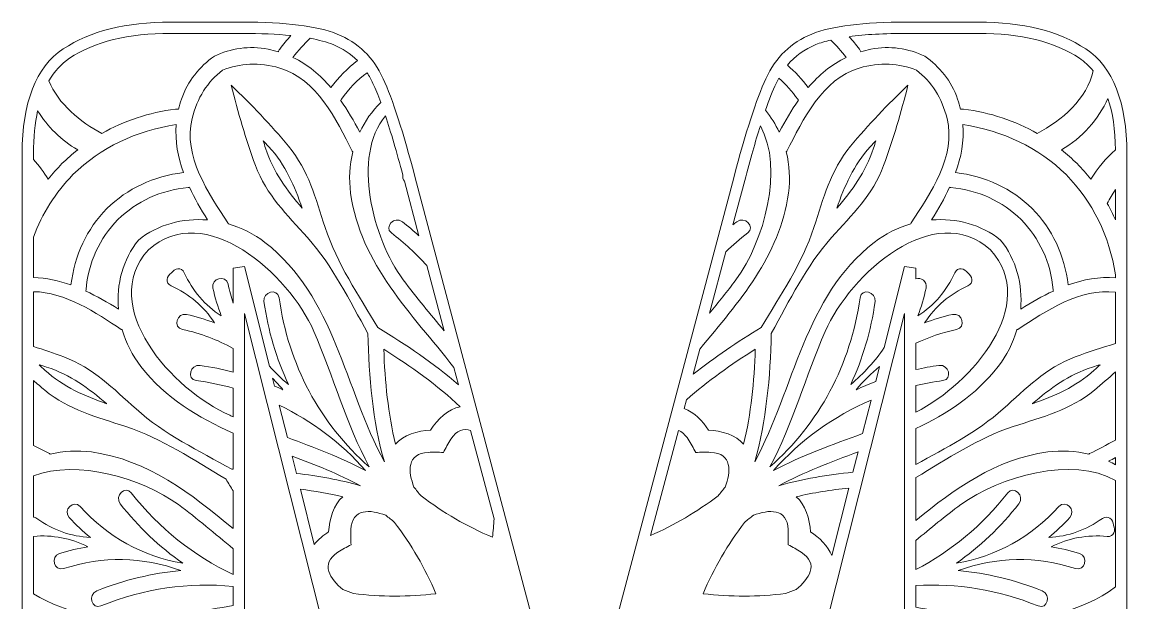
# Model space of a CAD drawing. Extents: x -703 to 2528, y -2539 to -41.
# Drawn here: x 54.6 to 445.4, y -1289.7 to -1084.1 of the extents above; entities that cross this region are included whole.
import ezdxf

# ---------------------------------------------------------------- set-up
doc = ezdxf.new("R2010")
doc.units = 0
doc.header["$MEASUREMENT"] = 0
doc.layers.add('Layer 1', color=7, linetype='Continuous', lineweight=0)

msp = doc.modelspace()

# ---------------------------------------------------------------- linework, layer by layer
at = {"layer": 'Layer 1'}
for points, knots in [([(430.86, -1093.55), (421.43, -1087.25), (408.64, -1084.05), (392.8, -1084.05), (392.8, -1084.05), (367.64, -1084.05), (367.64, -1084.05), (352.11, -1084.05), (341.08, -1085.44), (333.92, -1088.29), (326.64, -1091.21), (321.16, -1096.53), (317.67, -1104.09), (314.36, -1111.28), (310.54, -1123.08), (306.34, -1139.16), (306.34, -1139.16), (250, -1351.55), (250, -1351.55), (250, -1351.55), (193.66, -1139.16), (193.66, -1139.16), (189.45, -1123.05), (185.64, -1111.25), (182.33, -1104.09), (178.84, -1096.53), (173.38, -1091.21), (166.08, -1088.29), (158.92, -1085.44), (147.91, -1084.05), (132.37, -1084.05), (132.37, -1084.05), (107.2, -1084.05), (107.2, -1084.05), (91.37, -1084.05), (78.57, -1087.25), (69.15, -1093.55), (59.48, -1100.03), (54.59, -1112.51), (54.59, -1130.64), (54.59, -1130.64), (54.59, -1447.99), (54.59, -1447.99), (54.59, -1463.94), (58.25, -1476.04), (65.5, -1483.95), (72.79, -1491.91), (82.32, -1495.95), (93.78, -1495.95), (105.64, -1495.95), (115.29, -1491.86), (122.5, -1483.79), (129.65, -1475.79), (133.26, -1463.74), (133.26, -1447.99), (133.26, -1447.99), (133.26, -1187.28), (133.26, -1187.28), (133.26, -1187.28), (193.62, -1427.14), (193.62, -1427.14), (193.62, -1427.14), (193.63, -1427.15), (193.63, -1427.15), (195.84, -1435.64), (198, -1443.79), (200.05, -1451.38), (202.18, -1459.26), (205.16, -1466.55), (208.87, -1473.05), (212.66, -1479.7), (218.04, -1485.22), (224.87, -1489.49), (231.72, -1493.78), (240.18, -1495.95), (250, -1495.95), (263.03, -1495.95), (273.42, -1492.55), (280.89, -1485.86), (288.22, -1479.28), (293.34, -1471.86), (296.08, -1463.82), (298.72, -1456.07), (302.18, -1443.73), (306.39, -1427.14), (306.39, -1427.14), (366.73, -1187.28), (366.73, -1187.28), (366.73, -1187.28), (366.73, -1447.99), (366.73, -1447.99), (366.73, -1463.75), (370.41, -1475.8), (377.65, -1483.8), (384.93, -1491.86), (394.37, -1495.95), (405.66, -1495.95), (417.7, -1495.95), (427.45, -1491.86), (434.66, -1483.79), (441.79, -1475.79), (445.41, -1463.74), (445.41, -1447.99), (445.41, -1447.99), (445.41, -1130.64), (445.41, -1130.64), (445.41, -1112.51), (440.51, -1100.03), (430.86, -1093.55)], [0, 0, 0, 0, 1, 1, 1, 2, 2, 2, 3, 3, 3, 4, 4, 4, 5, 5, 5, 6, 6, 6, 7, 7, 7, 8, 8, 8, 9, 9, 9, 10, 10, 10, 11, 11, 11, 12, 12, 12, 13, 13, 13, 14, 14, 14, 15, 15, 15, 16, 16, 16, 17, 17, 17, 18, 18, 18, 19, 19, 19, 20, 20, 20, 21, 21, 21, 22, 22, 22, 23, 23, 23, 24, 24, 24, 25, 25, 25, 26, 26, 26, 27, 27, 27, 28, 28, 28, 29, 29, 29, 30, 30, 30, 31, 31, 31, 32, 32, 32, 33, 33, 33, 34, 34, 34, 35, 35, 35, 36, 36, 36, 36]), ([(149.69, -1088.83), (148.31, -1090.36), (146.97, -1091.94), (145.71, -1093.6), (145.47, -1093.91), (145.33, -1094.23), (145.23, -1094.55), (144.07, -1094.2), (142.87, -1093.89), (141.63, -1093.64), (134.92, -1092.32), (128.4, -1093.39), (122.61, -1096.11), (117.36, -1099.76), (113.17, -1104.88), (110.97, -1111.34), (110.55, -1112.55), (110.23, -1113.74), (109.95, -1114.93), (109.62, -1114.85), (109.27, -1114.81), (108.89, -1114.86), (99.43, -1116.07), (90.64, -1119.03), (82.79, -1123.51), (75.28, -1119.45), (67.28, -1113.08), (64.09, -1104.81), (66.02, -1101.5), (68.44, -1098.84), (71.38, -1096.87), (80.12, -1091.02), (92.16, -1088.05), (107.2, -1088.05), (107.2, -1088.05), (132.37, -1088.05), (132.37, -1088.05), (138.93, -1088.05), (144.71, -1088.31), (149.69, -1088.83)], [0, 0, 0, 0, 1, 1, 1, 2, 2, 2, 3, 3, 3, 4, 4, 4, 5, 5, 5, 6, 6, 6, 7, 7, 7, 8, 8, 8, 9, 9, 9, 10, 10, 10, 11, 11, 11, 12, 12, 12, 13, 13, 13, 13]), ([(163.8, -1107.25), (160.05, -1102.83), (155.7, -1099.1), (150.38, -1096.55), (152.28, -1094.13), (154.31, -1091.88), (156.45, -1089.79), (159.64, -1090.38), (162.36, -1091.12), (164.59, -1092.01), (167.95, -1093.35), (170.8, -1095.24), (173.21, -1097.69), (169.71, -1100.36), (166.54, -1103.56), (163.8, -1107.25)], [0, 0, 0, 0, 1, 1, 1, 2, 2, 2, 3, 3, 3, 4, 4, 4, 5, 5, 5, 5]), ([(346.11, -1096.55), (340.8, -1099.1), (336.44, -1102.83), (332.69, -1107.25), (330.49, -1104.28), (328.01, -1101.64), (325.3, -1099.33), (327.99, -1096.06), (331.34, -1093.64), (335.41, -1092.01), (336.93, -1091.4), (338.69, -1090.87), (340.67, -1090.4), (342.58, -1092.31), (344.4, -1094.36), (346.11, -1096.55)], [0, 0, 0, 0, 1, 1, 1, 2, 2, 2, 3, 3, 3, 4, 4, 4, 5, 5, 5, 5]), ([(367.64, -1088.05), (367.64, -1088.05), (392.8, -1088.05), (392.8, -1088.05), (407.83, -1088.05), (419.88, -1091.02), (428.63, -1096.87), (430.42, -1098.07), (432.02, -1099.55), (433.44, -1101.26), (431.44, -1111.27), (422.25, -1118.89), (413.71, -1123.51), (405.85, -1119.03), (397.06, -1116.07), (387.6, -1114.86), (387.22, -1114.81), (386.87, -1114.85), (386.55, -1114.93), (386.27, -1113.74), (385.94, -1112.55), (385.53, -1111.34), (383.32, -1104.88), (379.13, -1099.76), (373.88, -1096.11), (368.09, -1093.39), (361.57, -1092.32), (354.87, -1093.64), (353.62, -1093.89), (352.43, -1094.2), (351.27, -1094.55), (351.17, -1094.23), (351.02, -1093.91), (350.79, -1093.6), (349.62, -1092.08), (348.4, -1090.62), (347.15, -1089.22), (352.79, -1088.44), (359.62, -1088.05), (367.64, -1088.05)], [0, 0, 0, 0, 1, 1, 1, 2, 2, 2, 3, 3, 3, 4, 4, 4, 5, 5, 5, 6, 6, 6, 7, 7, 7, 8, 8, 8, 9, 9, 9, 10, 10, 10, 11, 11, 11, 12, 12, 12, 13, 13, 13, 13]), ([(208.97, -1212.48), (200.26, -1204.91), (190.45, -1198.25), (180.47, -1192.21), (173.6, -1180.67), (166.03, -1169.63), (161.78, -1156.76), (158.34, -1146.33), (156.03, -1136.73), (148.86, -1128.04), (142.56, -1120.39), (135.65, -1113.27), (128.52, -1106.34), (128.52, -1106.34), (128.52, -1106.34), (128.52, -1106.34), (130.96, -1115.98), (133.66, -1125.53), (137.13, -1134.81), (141.09, -1145.36), (148.24, -1152.16), (155.55, -1160.36), (164.57, -1170.47), (170.35, -1182.54), (176.91, -1194.27), (177.22, -1209.64), (178.62, -1225.3), (182.73, -1239.73), (168.54, -1213.56), (165.32, -1181.35), (140.49, -1162.07), (136.55, -1159.01), (132.13, -1156.83), (127.56, -1155.5), (127.5, -1155.39), (127.45, -1155.27), (127.37, -1155.15), (120.57, -1144.71), (111.47, -1131.45), (114.69, -1118.24), (116.47, -1110.95), (120.26, -1105.09), (125.48, -1101.09), (131.56, -1098.57), (138.53, -1098.21), (145.74, -1100.32), (158.79, -1104.13), (165.72, -1118.64), (171.36, -1129.75), (171.42, -1129.88), (171.51, -1129.93), (171.59, -1130.04), (170.44, -1134.68), (170.11, -1139.61), (170.8, -1144.57), (174.28, -1169.91), (192.34, -1187.12), (207.34, -1206.32), (207.34, -1206.32), (208.97, -1212.48), (208.97, -1212.48)], [0, 0, 0, 0, 1, 1, 1, 2, 2, 2, 3, 3, 3, 4, 4, 4, 5, 5, 5, 6, 6, 6, 7, 7, 7, 8, 8, 8, 9, 9, 9, 10, 10, 10, 11, 11, 11, 12, 12, 12, 13, 13, 13, 14, 14, 14, 15, 15, 15, 16, 16, 16, 17, 17, 17, 18, 18, 18, 19, 19, 19, 20, 20, 20, 20]), ([(294.39, -1199.8), (308.09, -1183.08), (322.61, -1167.01), (325.7, -1144.57), (326.38, -1139.61), (326.05, -1134.68), (324.91, -1130.04), (324.98, -1129.93), (325.07, -1129.88), (325.13, -1129.75), (330.77, -1118.64), (337.7, -1104.13), (350.75, -1100.32), (357.96, -1098.21), (364.93, -1098.57), (371.01, -1101.09), (376.23, -1105.09), (380.02, -1110.95), (381.8, -1118.24), (385.02, -1131.45), (375.92, -1144.71), (369.12, -1155.15), (369.04, -1155.27), (368.99, -1155.39), (368.94, -1155.5), (364.36, -1156.83), (359.95, -1159.01), (356, -1162.07), (331.17, -1181.35), (327.95, -1213.56), (313.76, -1239.73), (317.87, -1225.3), (319.27, -1209.64), (319.59, -1194.27), (326.15, -1182.54), (331.92, -1170.47), (340.94, -1160.36), (348.26, -1152.16), (355.41, -1145.36), (359.36, -1134.81), (362.83, -1125.53), (365.53, -1115.98), (367.97, -1106.34), (360.85, -1113.27), (353.93, -1120.39), (347.63, -1128.04), (340.47, -1136.73), (338.15, -1146.33), (334.71, -1156.76), (330.47, -1169.63), (322.9, -1180.67), (316.02, -1192.21), (307.73, -1197.23), (299.55, -1202.68), (292.02, -1208.72), (292.02, -1208.72), (294.39, -1199.8), (294.39, -1199.8)], [0, 0, 0, 0, 1, 1, 1, 2, 2, 2, 3, 3, 3, 4, 4, 4, 5, 5, 5, 6, 6, 6, 7, 7, 7, 8, 8, 8, 9, 9, 9, 10, 10, 10, 11, 11, 11, 12, 12, 12, 13, 13, 13, 14, 14, 14, 15, 15, 15, 16, 16, 16, 17, 17, 17, 18, 18, 18, 19, 19, 19, 19]), ([(174.06, -1123.02), (171.97, -1119.09), (169.75, -1115.27), (167.26, -1111.73), (167.36, -1111.63), (167.46, -1111.53), (167.55, -1111.4), (170.11, -1107.68), (173.17, -1104.54), (176.6, -1101.97), (177.36, -1103.15), (178.07, -1104.4), (178.7, -1105.76), (179.57, -1107.67), (180.5, -1109.93), (181.45, -1112.53), (178.4, -1115.52), (175.9, -1119.08), (174.06, -1123.02)], [0, 0, 0, 0, 1, 1, 1, 2, 2, 2, 3, 3, 3, 4, 4, 4, 5, 5, 5, 6, 6, 6, 6]), ([(322.26, -1103.89), (324.74, -1106.06), (326.99, -1108.56), (328.95, -1111.4), (329.04, -1111.53), (329.14, -1111.63), (329.23, -1111.73), (326.74, -1115.27), (324.52, -1119.09), (322.43, -1123.02), (321.13, -1120.23), (319.48, -1117.63), (317.56, -1115.29), (318.87, -1111.51), (320.12, -1108.32), (321.3, -1105.76), (321.6, -1105.11), (321.93, -1104.5), (322.26, -1103.89)], [0, 0, 0, 0, 1, 1, 1, 2, 2, 2, 3, 3, 3, 4, 4, 4, 5, 5, 5, 6, 6, 6, 6]), ([(427.8, -1134.17), (426.03, -1132.43), (424.17, -1130.81), (422.25, -1129.28), (429.53, -1125.04), (435.38, -1118.55), (438.7, -1111.05), (440.39, -1116.11), (441.29, -1122.2), (441.39, -1129.29), (437.96, -1132.23), (434.99, -1135.76), (432.68, -1139.72), (431.16, -1137.79), (429.53, -1135.94), (427.8, -1134.17)], [0, 0, 0, 0, 1, 1, 1, 2, 2, 2, 3, 3, 3, 4, 4, 4, 5, 5, 5, 5]), ([(58.59, -1130.64), (58.59, -1124.94), (59.1, -1119.87), (60.09, -1115.43), (63.52, -1121.06), (68.43, -1125.89), (74.25, -1129.28), (72.32, -1130.81), (70.47, -1132.43), (68.7, -1134.17), (66.96, -1135.94), (65.34, -1137.79), (63.81, -1139.72), (62.33, -1137.17), (60.56, -1134.81), (58.59, -1132.66), (58.59, -1132.66), (58.59, -1130.64), (58.59, -1130.64)], [0, 0, 0, 0, 1, 1, 1, 2, 2, 2, 3, 3, 3, 4, 4, 4, 5, 5, 5, 6, 6, 6, 6]), ([(189.84, -1140.36), (189.84, -1140.36), (194.97, -1159.68), (194.97, -1159.68), (193.09, -1157.98), (191.14, -1156.34), (189.11, -1154.76), (186.34, -1152.6), (182.43, -1156.5), (185.24, -1158.69), (189.8, -1162.24), (193.98, -1166.11), (197.77, -1170.25), (197.77, -1170.25), (203.89, -1193.33), (203.89, -1193.33), (198.98, -1187.42), (194.01, -1181.54), (189.43, -1175.33), (178.53, -1160.56), (171.23, -1131.63), (183.11, -1117.25), (185.04, -1123), (187.1, -1130.03), (189.29, -1138.27), (189.13, -1138.95), (189.27, -1139.7), (189.84, -1140.36)], [0, 0, 0, 0, 1, 1, 1, 2, 2, 2, 3, 3, 3, 4, 4, 4, 5, 5, 5, 6, 6, 6, 7, 7, 7, 8, 8, 8, 9, 9, 9, 9]), ([(58.59, -1160.17), (61.7, -1151.86), (66.41, -1144.4), (72.59, -1138.06), (72.59, -1138.06), (72.59, -1138.06), (72.59, -1138.06), (82.41, -1128.49), (94.91, -1122.43), (109.11, -1120.37), (108.66, -1126.25), (109.71, -1131.89), (111.66, -1137.35), (101.19, -1138.57), (91.83, -1142.98), (84.57, -1150.04), (77.51, -1157.3), (73.1, -1166.66), (71.88, -1177.13), (67.57, -1175.59), (63.15, -1174.62), (58.59, -1174.5), (58.59, -1174.5), (58.59, -1160.17), (58.59, -1160.17)], [0, 0, 0, 0, 1, 1, 1, 2, 2, 2, 3, 3, 3, 4, 4, 4, 5, 5, 5, 6, 6, 6, 7, 7, 7, 8, 8, 8, 8]), ([(307.39, -1154.76), (306.93, -1155.11), (306.5, -1155.48), (306.05, -1155.84), (306.05, -1155.84), (310.21, -1140.17), (310.21, -1140.17), (312.15, -1132.74), (314, -1126.26), (315.76, -1120.74), (324.14, -1135.91), (317.14, -1161.67), (307.06, -1175.33), (304.08, -1179.37), (300.94, -1183.27), (297.75, -1187.13), (297.75, -1187.13), (303.52, -1165.38), (303.52, -1165.38), (305.97, -1163.04), (308.54, -1160.8), (311.26, -1158.69), (314.06, -1156.5), (310.15, -1152.6), (307.39, -1154.76)], [0, 0, 0, 0, 1, 1, 1, 2, 2, 2, 3, 3, 3, 4, 4, 4, 5, 5, 5, 6, 6, 6, 7, 7, 7, 8, 8, 8, 8]), ([(441.41, -1174.57), (435.6, -1174.15), (430.02, -1175.2), (424.61, -1177.13), (423.39, -1166.66), (418.99, -1157.3), (411.92, -1150.04), (404.67, -1142.98), (395.3, -1138.57), (384.83, -1137.35), (386.78, -1131.89), (387.84, -1126.25), (387.39, -1120.37), (401.58, -1122.43), (414.08, -1128.49), (423.91, -1138.06), (423.91, -1138.06), (423.91, -1138.06), (423.91, -1138.06), (433.23, -1147.63), (439.22, -1159.76), (441.41, -1173.52), (441.41, -1173.52), (441.41, -1174.57), (441.41, -1174.57)], [0, 0, 0, 0, 1, 1, 1, 2, 2, 2, 3, 3, 3, 4, 4, 4, 5, 5, 5, 6, 6, 6, 7, 7, 7, 8, 8, 8, 8]), ([(153.7, -1149.95), (153.7, -1149.95), (153.67, -1149.9), (153.67, -1149.9), (148.32, -1143.69), (143.48, -1137.24), (140.71, -1128.73), (140.43, -1127.84), (140.18, -1126.94), (139.9, -1126.06), (140.53, -1126.74), (141.19, -1127.4), (141.81, -1128.1), (147.82, -1134.76), (150.99, -1142.19), (153.7, -1149.95)], [0, 0, 0, 0, 1, 1, 1, 2, 2, 2, 3, 3, 3, 4, 4, 4, 5, 5, 5, 5]), ([(342.79, -1149.95), (345.51, -1142.19), (348.68, -1134.76), (354.68, -1128.1), (355.31, -1127.4), (355.96, -1126.74), (356.59, -1126.06), (356.31, -1126.94), (356.07, -1127.84), (355.78, -1128.73), (353.02, -1137.24), (348.17, -1143.69), (342.82, -1149.9), (342.82, -1149.9), (342.79, -1149.95), (342.79, -1149.95)], [0, 0, 0, 0, 1, 1, 1, 2, 2, 2, 3, 3, 3, 4, 4, 4, 5, 5, 5, 5]), ([(88.65, -1185.66), (84.87, -1183.3), (81.02, -1181.09), (77.08, -1179.27), (77.11, -1179.13), (77.19, -1179.01), (77.2, -1178.85), (77.99, -1169.16), (82.04, -1160.59), (88.5, -1153.97), (95.12, -1147.51), (103.69, -1143.46), (113.38, -1142.67), (113.54, -1142.65), (113.66, -1142.58), (113.8, -1142.55), (115.62, -1146.49), (117.83, -1150.34), (120.19, -1154.12), (111.43, -1153.37), (102.63, -1155.69), (95.74, -1161.21), (90.22, -1168.1), (87.9, -1176.9), (88.65, -1185.66)], [0, 0, 0, 0, 1, 1, 1, 2, 2, 2, 3, 3, 3, 4, 4, 4, 5, 5, 5, 6, 6, 6, 7, 7, 7, 8, 8, 8, 8]), ([(400.75, -1161.21), (393.86, -1155.69), (385.07, -1153.37), (376.3, -1154.12), (378.67, -1150.34), (380.87, -1146.49), (382.69, -1142.55), (382.84, -1142.58), (382.95, -1142.65), (383.11, -1142.67), (392.8, -1143.46), (401.37, -1147.51), (407.99, -1153.97), (414.46, -1160.59), (418.5, -1169.16), (419.29, -1178.85), (419.31, -1179.01), (419.38, -1179.13), (419.41, -1179.27), (415.48, -1181.09), (411.62, -1183.3), (407.84, -1185.66), (408.6, -1176.9), (406.27, -1168.1), (400.75, -1161.21)], [0, 0, 0, 0, 1, 1, 1, 2, 2, 2, 3, 3, 3, 4, 4, 4, 5, 5, 5, 6, 6, 6, 7, 7, 7, 8, 8, 8, 8]), ([(441.41, -1154.09), (440.52, -1152.09), (439.53, -1150.14), (438.46, -1148.25), (439.33, -1146.63), (440.32, -1144.98), (441.41, -1143.36), (441.41, -1143.36), (441.41, -1154.09), (441.41, -1154.09)], [0, 0, 0, 0, 1, 1, 1, 2, 2, 2, 3, 3, 3, 3]), ([(129.26, -1183.57), (128.55, -1181.38), (127.93, -1179.13), (127.44, -1176.83), (126.69, -1173.34), (121.36, -1174.75), (122.1, -1178.22), (122.84, -1181.64), (123.86, -1184.92), (125.05, -1188.1), (119.23, -1184.31), (114.89, -1179.19), (111.97, -1172.8), (110.96, -1170.57), (108.43, -1171.22), (107.4, -1172.87), (105.75, -1173.9), (105.1, -1176.43), (107.33, -1177.44), (113.72, -1180.36), (118.84, -1184.7), (122.63, -1190.52), (119.45, -1189.33), (116.17, -1188.31), (112.75, -1187.57), (109.29, -1186.83), (107.87, -1192.16), (111.36, -1192.91), (117.78, -1194.29), (123.77, -1196.53), (129.26, -1199.59), (129.26, -1199.59), (129.26, -1207.95), (129.26, -1207.95), (125.45, -1206.96), (121.54, -1206.18), (117.55, -1205.62), (114.08, -1205.14), (112.64, -1210.47), (116.16, -1210.96), (120.64, -1211.58), (125.01, -1212.49), (129.26, -1213.66), (129.26, -1213.66), (129.26, -1223.77), (129.26, -1223.77), (128.88, -1223.61), (128.5, -1223.45), (128.12, -1223.28), (107.63, -1214.34), (81.24, -1184.56), (99.27, -1164.74), (119.09, -1146.71), (148.87, -1173.1), (157.81, -1193.59), (164.77, -1209.52), (169.22, -1226.33), (177.39, -1241.57), (159.88, -1226.15), (148.79, -1205.34), (145.49, -1181.63), (145, -1178.11), (139.67, -1179.55), (140.15, -1183.02), (141.6, -1193.39), (144.54, -1203.21), (148.78, -1212.33), (146.35, -1210.31), (144.12, -1208.15), (142.07, -1205.86), (142.07, -1205.86), (133.21, -1170.64), (133.21, -1170.64), (133.21, -1170.64), (129.26, -1171.13), (129.26, -1171.13), (129.26, -1171.13), (129.26, -1183.57), (129.26, -1183.57)], [0, 0, 0, 0, 1, 1, 1, 2, 2, 2, 3, 3, 3, 4, 4, 4, 5, 5, 5, 6, 6, 6, 7, 7, 7, 8, 8, 8, 9, 9, 9, 10, 10, 10, 11, 11, 11, 12, 12, 12, 13, 13, 13, 14, 14, 14, 15, 15, 15, 16, 16, 16, 17, 17, 17, 18, 18, 18, 19, 19, 19, 20, 20, 20, 21, 21, 21, 22, 22, 22, 23, 23, 23, 24, 24, 24, 25, 25, 25, 26, 26, 26, 26]), ([(347.71, -1212.33), (351.95, -1203.21), (354.89, -1193.39), (356.34, -1183.02), (356.82, -1179.55), (351.49, -1178.11), (351, -1181.63), (347.7, -1205.34), (336.62, -1226.15), (319.1, -1241.57), (327.27, -1226.33), (331.73, -1209.52), (338.68, -1193.59), (347.63, -1173.1), (377.4, -1146.71), (397.22, -1164.74), (414.57, -1183.81), (390.81, -1212.08), (370.73, -1222.17), (370.73, -1222.17), (370.73, -1212.77), (370.73, -1212.77), (373.88, -1212.03), (377.07, -1211.41), (380.33, -1210.96), (383.85, -1210.47), (382.41, -1205.14), (378.94, -1205.62), (376.16, -1206.01), (373.43, -1206.51), (370.73, -1207.11), (370.73, -1207.11), (370.73, -1197.78), (370.73, -1197.78), (375.24, -1195.64), (380.05, -1194), (385.14, -1192.91), (388.62, -1192.16), (387.21, -1186.83), (383.75, -1187.57), (380.32, -1188.31), (377.05, -1189.33), (373.87, -1190.52), (377.66, -1184.7), (382.77, -1180.36), (389.17, -1177.44), (391.39, -1176.43), (390.74, -1173.9), (389.1, -1172.87), (388.07, -1171.22), (385.54, -1170.57), (384.52, -1172.8), (381.6, -1179.19), (377.27, -1184.31), (371.44, -1188.1), (372.63, -1184.92), (373.66, -1181.64), (374.39, -1178.22), (374.91, -1175.82), (372.51, -1174.41), (370.73, -1174.92), (370.73, -1174.92), (370.73, -1171.13), (370.73, -1171.13), (370.73, -1171.13), (366.79, -1170.64), (366.79, -1170.64), (366.79, -1170.64), (359.6, -1199.25), (359.6, -1199.25), (356.33, -1204.09), (352.36, -1208.47), (347.71, -1212.33)], [0, 0, 0, 0, 1, 1, 1, 2, 2, 2, 3, 3, 3, 4, 4, 4, 5, 5, 5, 6, 6, 6, 7, 7, 7, 8, 8, 8, 9, 9, 9, 10, 10, 10, 11, 11, 11, 12, 12, 12, 13, 13, 13, 14, 14, 14, 15, 15, 15, 16, 16, 16, 17, 17, 17, 18, 18, 18, 19, 19, 19, 20, 20, 20, 21, 21, 21, 22, 22, 22, 23, 23, 23, 24, 24, 24, 24]), ([(129.26, -1242.39), (129.11, -1242.39), (128.95, -1242.38), (128.8, -1242.38), (117.07, -1235.82), (105, -1230.04), (94.89, -1221.02), (86.69, -1213.71), (79.89, -1206.56), (69.34, -1202.6), (65.79, -1201.28), (62.2, -1200.06), (58.59, -1198.93), (58.59, -1198.93), (58.59, -1179.5), (58.59, -1179.5), (69.81, -1179.57), (80.77, -1187.04), (89.68, -1192.84), (89.8, -1192.92), (89.92, -1192.97), (90.03, -1193.03), (91.36, -1197.6), (93.54, -1202.02), (96.6, -1205.96), (105.4, -1217.29), (116.89, -1224.11), (129.26, -1229.54), (129.26, -1229.54), (129.26, -1242.39), (129.26, -1242.39)], [0, 0, 0, 0, 1, 1, 1, 2, 2, 2, 3, 3, 3, 4, 4, 4, 5, 5, 5, 6, 6, 6, 7, 7, 7, 8, 8, 8, 9, 9, 9, 10, 10, 10, 10]), ([(441.41, -1197.86), (436.61, -1199.29), (431.85, -1200.85), (427.15, -1202.6), (416.6, -1206.56), (409.8, -1213.71), (401.6, -1221.02), (392.37, -1229.27), (381.49, -1234.8), (370.73, -1240.7), (370.73, -1240.7), (370.73, -1227.95), (370.73, -1227.95), (381.77, -1222.78), (391.93, -1216.21), (399.89, -1205.96), (402.96, -1202.02), (405.13, -1197.6), (406.46, -1193.03), (406.58, -1192.97), (406.69, -1192.92), (406.81, -1192.84), (416.65, -1186.44), (428.98, -1177.99), (441.41, -1179.72), (441.41, -1179.72), (441.41, -1197.86), (441.41, -1197.86)], [0, 0, 0, 0, 1, 1, 1, 2, 2, 2, 3, 3, 3, 4, 4, 4, 5, 5, 5, 6, 6, 6, 7, 7, 7, 8, 8, 8, 9, 9, 9, 9]), ([(182.53, -1199.89), (182.53, -1199.89), (182.53, -1199.89), (182.53, -1199.89), (192.17, -1205.93), (201.52, -1212.62), (209.59, -1220.28), (205.46, -1220.99), (201.46, -1224.76), (199.05, -1228.5), (194.6, -1228.72), (189.34, -1230.3), (186.65, -1233.52), (184.06, -1222.7), (182.94, -1211.26), (182.53, -1199.89)], [0, 0, 0, 0, 1, 1, 1, 2, 2, 2, 3, 3, 3, 4, 4, 4, 5, 5, 5, 5]), ([(313.97, -1199.89), (313.97, -1199.89), (313.97, -1199.89), (313.97, -1199.89), (313.56, -1211.26), (312.43, -1222.7), (309.84, -1233.52), (307.15, -1230.3), (301.89, -1228.72), (297.45, -1228.5), (295.41, -1225.34), (292.24, -1222.17), (288.81, -1220.83), (288.81, -1220.83), (289.62, -1217.79), (289.62, -1217.79), (297.04, -1211.16), (305.38, -1205.26), (313.97, -1199.89)], [0, 0, 0, 0, 1, 1, 1, 2, 2, 2, 3, 3, 3, 4, 4, 4, 5, 5, 5, 6, 6, 6, 6]), ([(60.59, -1205.37), (61.47, -1205.65), (62.37, -1205.9), (63.26, -1206.18), (71.77, -1208.95), (78.22, -1213.79), (84.43, -1219.14), (84.43, -1219.14), (84.49, -1219.17), (84.49, -1219.17), (76.72, -1216.46), (69.29, -1213.29), (62.63, -1207.28), (61.93, -1206.65), (61.27, -1206), (60.59, -1205.37), (60.59, -1205.37), (60.59, -1205.37), (60.59, -1205.37)], [0, 0, 0, 0, 1, 1, 1, 2, 2, 2, 3, 3, 3, 4, 4, 4, 5, 5, 5, 6, 6, 6, 6]), ([(356.56, -1211.34), (354.21, -1212.23), (351.9, -1213.2), (349.64, -1214.25), (352.17, -1211.2), (354.94, -1208.44), (357.9, -1205.98), (357.9, -1205.98), (356.56, -1211.34), (356.56, -1211.34)], [0, 0, 0, 0, 1, 1, 1, 2, 2, 2, 3, 3, 3, 3]), ([(412.01, -1219.17), (412.01, -1219.17), (412.06, -1219.14), (412.06, -1219.14), (418.27, -1213.79), (424.72, -1208.95), (433.23, -1206.18), (434.12, -1205.9), (435.02, -1205.65), (435.91, -1205.37), (435.91, -1205.37), (435.91, -1205.37), (435.91, -1205.37), (435.22, -1206), (434.56, -1206.65), (433.87, -1207.28), (427.2, -1213.29), (419.77, -1216.46), (412.01, -1219.17)], [0, 0, 0, 0, 1, 1, 1, 2, 2, 2, 3, 3, 3, 4, 4, 4, 5, 5, 5, 6, 6, 6, 6]), ([(129.26, -1263.4), (114.29, -1251.05), (99.27, -1239.04), (79.1, -1236.26), (74.14, -1235.58), (69.21, -1235.91), (64.57, -1237.06), (64.46, -1236.98), (64.41, -1236.89), (64.28, -1236.83), (62.46, -1235.9), (60.53, -1234.94), (58.59, -1233.92), (58.59, -1233.92), (58.59, -1210.95), (58.59, -1210.95), (59.9, -1212.09), (61.22, -1213.23), (62.57, -1214.33), (71.27, -1221.5), (80.86, -1223.81), (91.29, -1227.25), (104.16, -1231.5), (115.2, -1239.06), (126.74, -1245.94), (127.57, -1247.31), (128.41, -1248.67), (129.26, -1250.04), (129.26, -1250.04), (129.26, -1263.4), (129.26, -1263.4)], [0, 0, 0, 0, 1, 1, 1, 2, 2, 2, 3, 3, 3, 4, 4, 4, 5, 5, 5, 6, 6, 6, 7, 7, 7, 8, 8, 8, 9, 9, 9, 10, 10, 10, 10]), ([(143.15, -1210.15), (144.43, -1211.45), (145.67, -1212.82), (146.86, -1214.25), (145.86, -1213.79), (144.85, -1213.35), (143.84, -1212.92), (143.84, -1212.92), (143.15, -1210.15), (143.15, -1210.15)], [0, 0, 0, 0, 1, 1, 1, 2, 2, 2, 3, 3, 3, 3]), ([(441.41, -1232.03), (438.28, -1233.77), (435.13, -1235.35), (432.21, -1236.83), (432.09, -1236.89), (432.03, -1236.98), (431.93, -1237.06), (427.28, -1235.91), (422.35, -1235.58), (417.39, -1236.26), (398.79, -1238.82), (384.57, -1249.23), (370.73, -1260.52), (370.73, -1260.52), (370.73, -1245.35), (370.73, -1245.35), (381.93, -1238.64), (392.7, -1231.38), (405.2, -1227.25), (415.64, -1223.81), (425.23, -1221.5), (433.93, -1214.33), (436.48, -1212.23), (438.97, -1210.05), (441.41, -1207.83), (441.41, -1207.83), (441.41, -1232.03), (441.41, -1232.03)], [0, 0, 0, 0, 1, 1, 1, 2, 2, 2, 3, 3, 3, 4, 4, 4, 5, 5, 5, 6, 6, 6, 7, 7, 7, 8, 8, 8, 9, 9, 9, 9]), ([(320.39, -1242.86), (330, -1231.95), (341.7, -1223.54), (354.89, -1217.94), (354.89, -1217.94), (351.92, -1229.75), (351.92, -1229.75), (341.2, -1233.69), (330.45, -1237.47), (320.39, -1242.86)], [0, 0, 0, 0, 1, 1, 1, 2, 2, 2, 3, 3, 3, 3]), ([(176.1, -1242.86), (167.25, -1238.12), (157.87, -1234.63), (148.43, -1231.17), (148.43, -1231.17), (145.56, -1219.73), (145.56, -1219.73), (157.13, -1225.26), (167.46, -1233.05), (176.1, -1242.86)], [0, 0, 0, 0, 1, 1, 1, 2, 2, 2, 3, 3, 3, 3]), ([(220.97, -1266.47), (211.98, -1262.62), (203.55, -1257.74), (195.71, -1251.8), (194.85, -1250.79), (194.01, -1249.75), (193.21, -1248.68), (191.13, -1243.35), (190.59, -1236.7), (198.28, -1236.39), (200.07, -1236.31), (201.84, -1236.34), (203.62, -1236.42), (204.44, -1234.84), (205.3, -1233.29), (206.26, -1231.77), (208.38, -1228.43), (210.86, -1227.82), (213.25, -1228.61), (213.25, -1228.61), (221.56, -1259.94), (221.56, -1259.94), (221.42, -1262.12), (221.23, -1264.3), (220.97, -1266.47)], [0, 0, 0, 0, 1, 1, 1, 2, 2, 2, 3, 3, 3, 4, 4, 4, 5, 5, 5, 6, 6, 6, 7, 7, 7, 8, 8, 8, 8]), ([(286.75, -1228.61), (287.96, -1229.07), (289.14, -1230.06), (290.23, -1231.77), (291.19, -1233.29), (292.05, -1234.84), (292.88, -1236.42), (294.65, -1236.34), (296.43, -1236.31), (298.22, -1236.39), (305.91, -1236.7), (305.36, -1243.35), (303.29, -1248.68), (302.48, -1249.75), (301.65, -1250.79), (300.79, -1251.8), (293.33, -1257.44), (285.35, -1262.12), (276.87, -1265.87), (276.87, -1265.87), (286.75, -1228.61), (286.75, -1228.61)], [0, 0, 0, 0, 1, 1, 1, 2, 2, 2, 3, 3, 3, 4, 4, 4, 5, 5, 5, 6, 6, 6, 7, 7, 7, 7]), ([(129.26, -1279.6), (115.35, -1273.14), (103.09, -1263.37), (93.22, -1250.71), (91.03, -1247.9), (87.13, -1251.81), (89.29, -1254.58), (95.73, -1262.84), (103.18, -1269.87), (111.41, -1275.64), (97.24, -1273.23), (84.92, -1266.34), (75.18, -1255.57), (72.79, -1252.93), (68.88, -1256.82), (71.25, -1259.44), (73.6, -1262.04), (76.13, -1264.36), (78.74, -1266.52), (71.81, -1266.15), (65.49, -1263.89), (59.77, -1259.81), (59.36, -1259.53), (58.97, -1259.38), (58.59, -1259.33), (58.59, -1259.33), (58.59, -1244.68), (58.59, -1244.68), (73.97, -1238.81), (97.15, -1245.52), (109.86, -1254.9), (116.57, -1259.85), (122.89, -1265.25), (129.26, -1270.53), (129.26, -1270.53), (129.26, -1279.6), (129.26, -1279.6)], [0, 0, 0, 0, 1, 1, 1, 2, 2, 2, 3, 3, 3, 4, 4, 4, 5, 5, 5, 6, 6, 6, 7, 7, 7, 8, 8, 8, 9, 9, 9, 10, 10, 10, 11, 11, 11, 12, 12, 12, 12]), ([(150.08, -1237.7), (158.34, -1240.8), (166.56, -1244.03), (174.26, -1248.2), (166.96, -1246.12), (159.35, -1244.74), (151.62, -1243.84), (151.62, -1243.84), (150.08, -1237.7), (150.08, -1237.7)], [0, 0, 0, 0, 1, 1, 1, 2, 2, 2, 3, 3, 3, 3]), ([(348.47, -1243.45), (339.51, -1244.33), (330.66, -1245.8), (322.24, -1248.2), (331.14, -1243.38), (340.74, -1239.82), (350.29, -1236.25), (350.29, -1236.25), (348.47, -1243.45), (348.47, -1243.45)], [0, 0, 0, 0, 1, 1, 1, 2, 2, 2, 3, 3, 3, 3]), ([(441.41, -1284.06), (429.64, -1293.04), (410.79, -1296.96), (397.5, -1295.46), (388.49, -1294.45), (379.62, -1292.73), (370.73, -1291.24), (370.73, -1291.24), (370.73, -1283.58), (370.73, -1283.58), (385.23, -1282.65), (399.9, -1285.05), (414.01, -1290.77), (417.31, -1292.1), (418.73, -1286.77), (415.48, -1285.45), (405.77, -1281.52), (395.8, -1279.16), (385.78, -1278.27), (399.26, -1273.28), (413.38, -1273.08), (427.2, -1277.54), (430.59, -1278.63), (432.04, -1273.31), (428.67, -1272.22), (425.33, -1271.15), (421.98, -1270.4), (418.64, -1269.84), (424.83, -1266.69), (431.43, -1265.49), (438.43, -1266.16), (440.86, -1266.39), (441.56, -1263.88), (440.65, -1262.16), (440.65, -1262.16), (440.7, -1262.15), (440.7, -1262.15), (440.62, -1260.21), (438.71, -1258.4), (436.73, -1259.81), (431, -1263.89), (424.69, -1266.15), (417.75, -1266.52), (420.37, -1264.36), (422.89, -1262.04), (425.24, -1259.44), (427.62, -1256.82), (423.71, -1252.93), (421.32, -1255.57), (411.57, -1266.34), (399.25, -1273.23), (385.08, -1275.64), (393.31, -1269.87), (400.77, -1262.84), (407.2, -1254.58), (409.36, -1251.81), (405.46, -1247.9), (403.28, -1250.71), (394.24, -1262.3), (383.2, -1271.47), (370.73, -1277.89), (370.73, -1277.89), (370.73, -1267.62), (370.73, -1267.62), (375.94, -1263.28), (381.15, -1258.94), (386.63, -1254.9), (400.35, -1244.78), (426.27, -1237.76), (441.41, -1246.32), (441.41, -1246.32), (441.41, -1284.06), (441.41, -1284.06)], [0, 0, 0, 0, 1, 1, 1, 2, 2, 2, 3, 3, 3, 4, 4, 4, 5, 5, 5, 6, 6, 6, 7, 7, 7, 8, 8, 8, 9, 9, 9, 10, 10, 10, 11, 11, 11, 12, 12, 12, 13, 13, 13, 14, 14, 14, 15, 15, 15, 16, 16, 16, 17, 17, 17, 18, 18, 18, 19, 19, 19, 20, 20, 20, 21, 21, 21, 22, 22, 22, 23, 23, 23, 24, 24, 24, 24]), ([(441.41, -1240.81), (440.61, -1240.36), (439.79, -1239.93), (438.94, -1239.53), (439.77, -1239.09), (440.6, -1238.64), (441.41, -1238.18), (441.41, -1238.18), (441.41, -1240.81), (441.41, -1240.81)], [0, 0, 0, 0, 1, 1, 1, 2, 2, 2, 3, 3, 3, 3]), ([(168.05, -1252.12), (164.83, -1254.81), (163.25, -1260.07), (163.03, -1264.52), (161.22, -1265.68), (159.42, -1267.22), (157.94, -1268.96), (157.94, -1268.96), (153.03, -1249.45), (153.03, -1249.45), (158.12, -1250.09), (163.15, -1250.95), (168.05, -1252.12)], [0, 0, 0, 0, 1, 1, 1, 2, 2, 2, 3, 3, 3, 4, 4, 4, 4]), ([(341.05, -1272.95), (339.67, -1269.6), (336.56, -1266.51), (333.46, -1264.52), (333.25, -1260.07), (331.66, -1254.81), (328.44, -1252.12), (334.5, -1250.67), (340.75, -1249.69), (347.07, -1249.03), (347.07, -1249.03), (341.05, -1272.95), (341.05, -1272.95)], [0, 0, 0, 0, 1, 1, 1, 2, 2, 2, 3, 3, 3, 4, 4, 4, 4]), ([(170.92, -1263.74), (171.23, -1256.05), (177.88, -1256.6), (183.21, -1258.68), (184.28, -1259.48), (185.32, -1260.32), (186.33, -1261.17), (192.27, -1269.02), (197.15, -1277.45), (201, -1286.44), (191.29, -1287.6), (181.55, -1287.58), (171.79, -1286.37), (170.54, -1285.92), (169.29, -1285.43), (168.06, -1284.92), (163.6, -1281.34), (159.8, -1275.85), (166.31, -1271.73), (167.82, -1270.77), (169.37, -1269.91), (170.95, -1269.09), (170.95, -1269.09), (170.95, -1269.09), (170.95, -1269.09), (170.87, -1267.31), (170.84, -1265.54), (170.92, -1263.74)], [0, 0, 0, 0, 1, 1, 1, 2, 2, 2, 3, 3, 3, 4, 4, 4, 5, 5, 5, 6, 6, 6, 7, 7, 7, 8, 8, 8, 9, 9, 9, 9]), ([(325.55, -1269.09), (327.12, -1269.91), (328.67, -1270.77), (330.19, -1271.73), (336.69, -1275.85), (332.89, -1281.34), (328.43, -1284.92), (327.2, -1285.43), (325.96, -1285.92), (324.7, -1286.37), (314.94, -1287.58), (305.2, -1287.6), (295.49, -1286.44), (299.34, -1277.45), (304.23, -1269.02), (310.16, -1261.17), (311.18, -1260.32), (312.22, -1259.48), (313.28, -1258.68), (318.61, -1256.6), (325.26, -1256.05), (325.58, -1263.74), (325.65, -1265.54), (325.62, -1267.31), (325.55, -1269.09), (325.55, -1269.09), (325.55, -1269.09), (325.55, -1269.09)], [0, 0, 0, 0, 1, 1, 1, 2, 2, 2, 3, 3, 3, 4, 4, 4, 5, 5, 5, 6, 6, 6, 7, 7, 7, 8, 8, 8, 9, 9, 9, 9]), ([(129.26, -1290.66), (119.21, -1292.27), (109.19, -1294.32), (99, -1295.46), (86.96, -1296.81), (70.36, -1293.73), (58.59, -1286.46), (58.59, -1286.46), (58.59, -1266.13), (58.59, -1266.13), (65.39, -1265.56), (71.82, -1266.77), (77.86, -1269.84), (74.51, -1270.4), (71.16, -1271.15), (67.83, -1272.22), (64.46, -1273.31), (65.9, -1278.63), (69.29, -1277.54), (83.12, -1273.08), (97.23, -1273.28), (110.71, -1278.27), (100.7, -1279.16), (90.72, -1281.52), (81.02, -1285.45), (77.77, -1286.77), (79.18, -1292.1), (82.48, -1290.77), (97.73, -1284.59), (113.63, -1282.27), (129.26, -1283.85), (129.26, -1283.85), (129.26, -1290.66), (129.26, -1290.66)], [0, 0, 0, 0, 1, 1, 1, 2, 2, 2, 3, 3, 3, 4, 4, 4, 5, 5, 5, 6, 6, 6, 7, 7, 7, 8, 8, 8, 9, 9, 9, 10, 10, 10, 11, 11, 11, 11])]:
    msp.add_open_spline(points, degree=3, knots=knots, dxfattribs=at)

doc.saveas('drawing.dxf')
